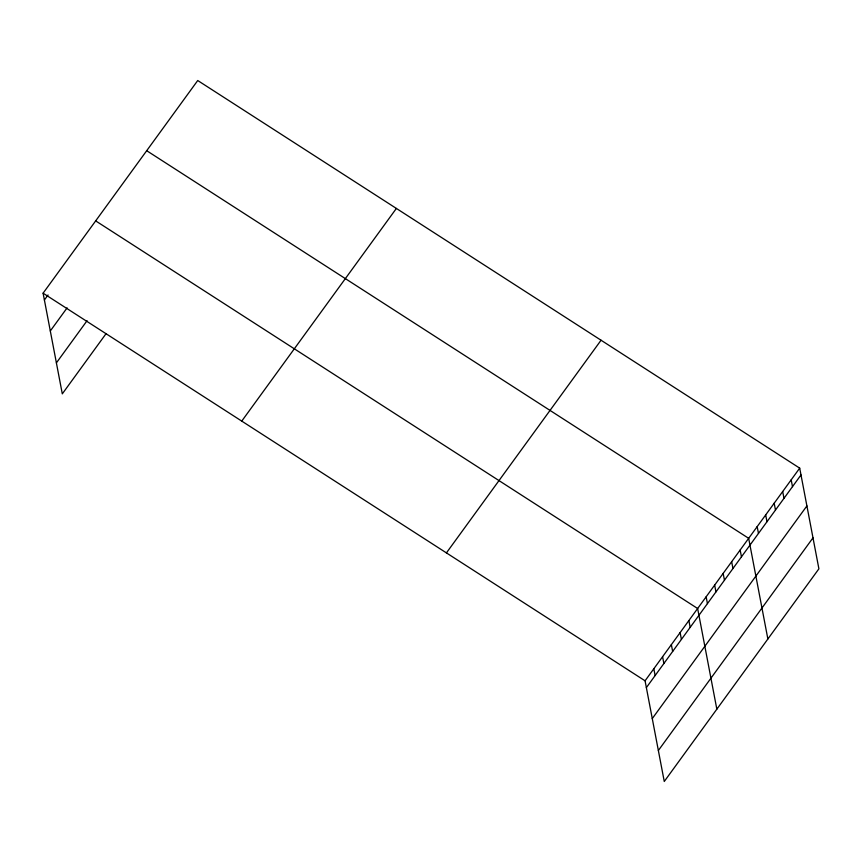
<?xml version="1.0" encoding="UTF-8"?>
<svg xmlns="http://www.w3.org/2000/svg" width="862" height="862" viewBox="0 0 862 862"><rect width="100%" height="100%" fill="white"/><g stroke="black" fill="none" stroke-linecap="round" stroke-linejoin="round"><path stroke-width="1.29" d="M43.1 293.188L197.732 80.522L799.699 468.141L818.9 568.812L664.268 781.478L645.067 680.808L43.1 293.188L62.301 393.859L106.112 333.605M44.393 299.998L48.046 294.976M50.308 330.965L67.107 307.874M56.396 362.88L87.062 320.707M241.748 421.109L396.38 208.432M446.419 552.898L601.051 340.231M645.067 680.808L799.699 468.141M646.36 687.617L800.992 474.951M652.275 718.585L806.907 505.919M658.363 750.5L812.995 537.834M146.702 150.699L748.669 538.319L767.87 638.99M95.671 220.887L697.638 608.507L716.839 709.167M791.187 479.843L792.49 486.642M782.685 491.534L783.989 498.344M774.184 503.236L775.477 510.035M765.682 514.926L766.975 521.736M757.17 526.628L758.474 533.427M740.167 550.021L741.46 556.82M731.655 561.712L732.959 568.521M723.153 573.413L724.457 580.212M714.652 585.104L715.945 591.914M706.14 596.806L707.443 603.615M688.878 620.554L690.171 627.364M680.118 632.6L681.411 639.41M671.358 644.657L672.651 651.457M662.587 656.704L663.891 663.514M653.827 668.761L655.131 675.56"/></g></svg>
